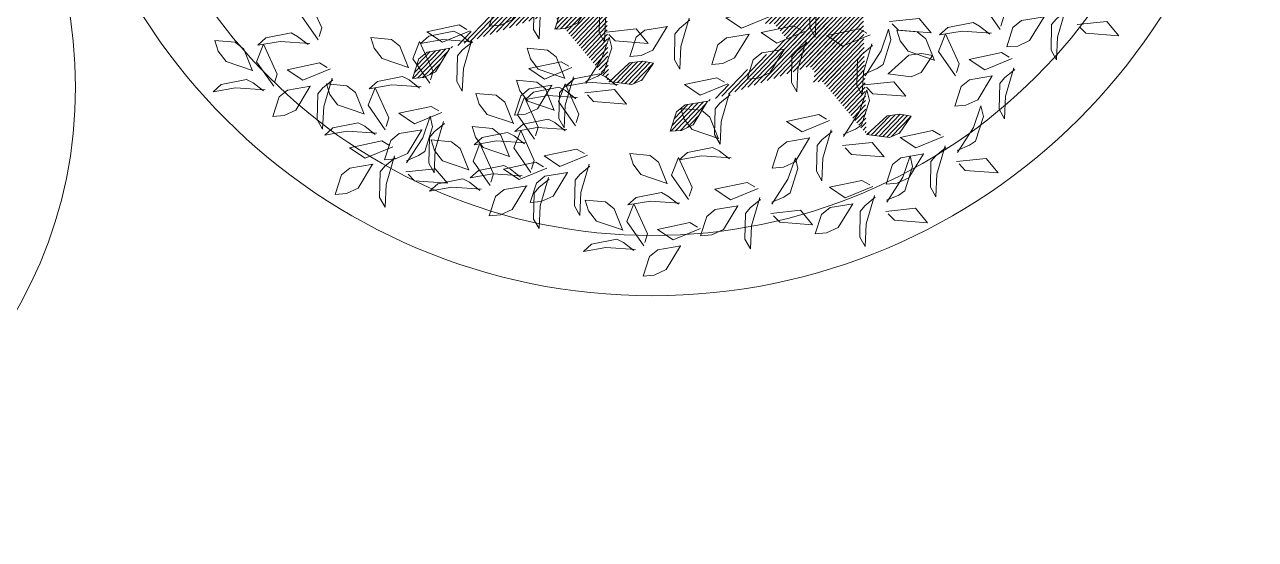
# Model space of a CAD drawing. Header units: millimetres. Extents: x 29001 to 40804, y -8833 to -5892.
# Drawn here: x 29979.72 to 30020.53, y -6620 to -6602.92 of the extents above; entities that cross this region are included whole.
import ezdxf

# ---------------------------------------------------------------- set-up
doc = ezdxf.new("R2010")
doc.units = ezdxf.units.MM
doc.layers.get('0').update_dxf_attribs({"lineweight": 0})
doc.layers.add('250', color=250, linetype='Continuous', lineweight=0)
pattern_1 = [(45, (-1654799.55744, 54995.25762), (-0.0105615167031, 0.0105615167031), [])]
pattern_2 = [(45, (-1654799.279671, 54994.033918), (-0.0105615167031, 0.0105615167031), [])]

# ---------------------------------------------------------------- blocks, each defined once
blk = doc.blocks.new('U1')
at = {"lineweight": 0}
h = blk.add_hatch(dxfattribs=at)
h.set_pattern_fill('ANSI31', color=63, scale=0.11949, style=0)
h.set_pattern_definition(pattern_1)
edge = h.paths.add_edge_path()
edge.add_line((-2359700.9468, 78421.3569), (-2359700.9309, 78421.4671))
edge.add_line((-2359700.9309, 78421.4671), (-2359700.8989, 78421.5079))
edge.add_line((-2359700.8989, 78421.5079), (-2359700.8066, 78421.5399))
edge.add_line((-2359700.8066, 78421.5399), (-2359700.8101, 78421.4866))
edge.add_line((-2359700.8101, 78421.4866), (-2359700.835, 78421.4298))
edge.add_line((-2359700.835, 78421.4298), (-2359700.9468, 78421.3589))
edge.add_line((-2359701.2277, 78421.5763), (-2359701.2117, 78421.6866))
edge.add_line((-2359701.2117, 78421.6866), (-2359701.1798, 78421.7274))
edge.add_line((-2359701.1798, 78421.7274), (-2359701.0874, 78421.7593))
edge.add_line((-2359701.0874, 78421.7593), (-2359701.091, 78421.7061))
edge.add_line((-2359701.091, 78421.7061), (-2359701.1159, 78421.6493))
edge.add_line((-2359701.1159, 78421.6493), (-2359701.2277, 78421.5783))
edge.add_line((-2359701.6141, 78421.9584), (-2359701.7183, 78421.9977))
edge.add_line((-2359701.7183, 78421.9977), (-2359701.7513, 78422.0377))
edge.add_line((-2359701.7513, 78422.0377), (-2359701.7626, 78422.1347))
edge.add_line((-2359701.7626, 78422.1347), (-2359701.7114, 78422.1198))
edge.add_line((-2359701.7114, 78422.1198), (-2359701.6613, 78422.0833))
edge.add_line((-2359701.6613, 78422.0833), (-2359701.6161, 78421.9588))
edge.add_line((-2359701.8674, 78421.4415), (-2359701.8516, 78421.3312))
edge.add_line((-2359701.8516, 78421.3312), (-2359701.8707, 78421.283))
edge.add_line((-2359701.8707, 78421.283), (-2359701.9503, 78421.2263))
edge.add_line((-2359701.9503, 78421.2263), (-2359701.9619, 78421.2784))
edge.add_line((-2359701.9619, 78421.2784), (-2359701.9541, 78421.3399))
edge.add_line((-2359701.9541, 78421.3399), (-2359701.8668, 78421.4396))
edge.add_line((-2359701.497, 78421.0393), (-2359701.4812, 78420.9291))
edge.add_line((-2359701.4812, 78420.9291), (-2359701.5003, 78420.8809))
edge.add_line((-2359701.5003, 78420.8809), (-2359701.5799, 78420.8242))
edge.add_line((-2359701.5799, 78420.8242), (-2359701.5915, 78420.8763))
edge.add_line((-2359701.5915, 78420.8763), (-2359701.5837, 78420.9378))
edge.add_line((-2359701.5837, 78420.9378), (-2359701.4964, 78421.0375))
edge.add_line((-2359700.7266, 78422.0401), (-2359700.7107, 78422.1503))
edge.add_line((-2359700.7107, 78422.1503), (-2359700.6787, 78422.1911))
edge.add_line((-2359700.6787, 78422.1911), (-2359700.5864, 78422.2231))
edge.add_line((-2359700.5864, 78422.2231), (-2359700.5899, 78422.1698))
edge.add_line((-2359700.5899, 78422.1698), (-2359700.6148, 78422.1131))
edge.add_line((-2359700.6148, 78422.1131), (-2359700.7266, 78422.0421))
at = {"lineweight": 0, "true_color": 0xf9de58}
h = blk.add_hatch(dxfattribs=at)
h.set_pattern_fill('ANSI31', color=41, scale=0.11949, style=0)
h.set_pattern_definition(pattern_1)
edge = h.paths.add_edge_path()
edge.add_line((-2359701.3172, 78421.8994), (-2359701.3012, 78422.0097))
edge.add_line((-2359701.3012, 78422.0097), (-2359701.2693, 78422.0505))
edge.add_line((-2359701.2693, 78422.0505), (-2359701.1769, 78422.0824))
edge.add_line((-2359701.1769, 78422.0824), (-2359701.1805, 78422.0292))
edge.add_line((-2359701.1805, 78422.0292), (-2359701.2054, 78421.9724))
edge.add_line((-2359701.2054, 78421.9724), (-2359701.3172, 78421.9014))
edge.add_line((-2359701.4545, 78421.5371), (-2359701.5587, 78421.5764))
edge.add_line((-2359701.5587, 78421.5764), (-2359701.5917, 78421.6164))
edge.add_line((-2359701.5917, 78421.6164), (-2359701.603, 78421.7135))
edge.add_line((-2359701.603, 78421.7135), (-2359701.5518, 78421.6985))
edge.add_line((-2359701.5518, 78421.6985), (-2359701.5017, 78421.662))
edge.add_line((-2359701.5017, 78421.662), (-2359701.4564, 78421.5375))
edge.add_line((-2359701.2863, 78421.2947), (-2359701.2705, 78421.1844))
edge.add_line((-2359701.2705, 78421.1844), (-2359701.2896, 78421.1362))
edge.add_line((-2359701.2896, 78421.1362), (-2359701.3692, 78421.0795))
edge.add_line((-2359701.3692, 78421.0795), (-2359701.3808, 78421.1316))
edge.add_line((-2359701.3808, 78421.1316), (-2359701.373, 78421.1931))
edge.add_line((-2359701.373, 78421.1931), (-2359701.2857, 78421.2928))
edge.add_line((-2359700.5519, 78421.2883), (-2359700.5361, 78421.178))
edge.add_line((-2359700.5361, 78421.178), (-2359700.5553, 78421.1298))
edge.add_line((-2359700.5553, 78421.1298), (-2359700.6348, 78421.0732))
edge.add_line((-2359700.6348, 78421.0732), (-2359700.6464, 78421.1252))
edge.add_line((-2359700.6464, 78421.1252), (-2359700.6386, 78421.1867))
edge.add_line((-2359700.6386, 78421.1867), (-2359700.5513, 78421.2864))
at = {"lineweight": 0, "true_color": 0x6c822b}
h = blk.add_hatch(dxfattribs=at)
h.set_pattern_fill('ANSI31', color=67, scale=0.11949, style=0)
h.set_pattern_definition(pattern_2)
edge = h.paths.add_edge_path()
edge.add_line((-2359700.669, 78420.1332), (-2359700.6531, 78420.2434))
edge.add_line((-2359700.6531, 78420.2434), (-2359700.6211, 78420.2842))
edge.add_line((-2359700.6211, 78420.2842), (-2359700.5288, 78420.3162))
edge.add_line((-2359700.5288, 78420.3162), (-2359700.5324, 78420.2629))
edge.add_line((-2359700.5324, 78420.2629), (-2359700.5572, 78420.2061))
edge.add_line((-2359700.5572, 78420.2061), (-2359700.6691, 78420.1352))
edge.add_line((-2359700.9499, 78420.3526), (-2359700.934, 78420.4629))
edge.add_line((-2359700.934, 78420.4629), (-2359700.902, 78420.5037))
edge.add_line((-2359700.902, 78420.5037), (-2359700.8097, 78420.5356))
edge.add_line((-2359700.8097, 78420.5356), (-2359700.8132, 78420.4824))
edge.add_line((-2359700.8132, 78420.4824), (-2359700.8381, 78420.4256))
edge.add_line((-2359700.8381, 78420.4256), (-2359700.9499, 78420.3546))
edge.add_line((-2359701.3364, 78420.7347), (-2359701.4406, 78420.774))
edge.add_line((-2359701.4406, 78420.774), (-2359701.4736, 78420.814))
edge.add_line((-2359701.4736, 78420.814), (-2359701.4849, 78420.911))
edge.add_line((-2359701.4849, 78420.911), (-2359701.4336, 78420.8961))
edge.add_line((-2359701.4336, 78420.8961), (-2359701.3835, 78420.8596))
edge.add_line((-2359701.3835, 78420.8596), (-2359701.3383, 78420.7351))
edge.add_line((-2359701.5896, 78420.2178), (-2359701.5738, 78420.1075))
edge.add_line((-2359701.5738, 78420.1075), (-2359701.5929, 78420.0593))
edge.add_line((-2359701.5929, 78420.0593), (-2359701.6725, 78420.0026))
edge.add_line((-2359701.6725, 78420.0026), (-2359701.6841, 78420.0547))
edge.add_line((-2359701.6841, 78420.0547), (-2359701.6763, 78420.1162))
edge.add_line((-2359701.6763, 78420.1162), (-2359701.589, 78420.2159))
edge.add_line((-2359701.2192, 78419.8156), (-2359701.2034, 78419.7054))
edge.add_line((-2359701.2034, 78419.7054), (-2359701.2226, 78419.6572))
edge.add_line((-2359701.2226, 78419.6572), (-2359701.3021, 78419.6005))
edge.add_line((-2359701.3021, 78419.6005), (-2359701.3138, 78419.6526))
edge.add_line((-2359701.3138, 78419.6526), (-2359701.3059, 78419.7141))
edge.add_line((-2359701.3059, 78419.7141), (-2359701.2186, 78419.8138))
edge.add_line((-2359700.4488, 78420.8164), (-2359700.4329, 78420.9266))
edge.add_line((-2359700.4329, 78420.9266), (-2359700.4009, 78420.9674))
edge.add_line((-2359700.4009, 78420.9674), (-2359700.3086, 78420.9994))
edge.add_line((-2359700.3086, 78420.9994), (-2359700.3122, 78420.9461))
edge.add_line((-2359700.3122, 78420.9461), (-2359700.337, 78420.8894))
edge.add_line((-2359700.337, 78420.8894), (-2359700.4489, 78420.8184))
h = blk.add_hatch(dxfattribs=at)
h.set_pattern_fill('ANSI31', color=67, scale=0.11949, style=0)
h.set_pattern_definition(pattern_2)
edge = h.paths.add_edge_path()
edge.add_line((-2359701.0394, 78420.6757), (-2359701.0235, 78420.786))
edge.add_line((-2359701.0235, 78420.786), (-2359700.9915, 78420.8268))
edge.add_line((-2359700.9915, 78420.8268), (-2359700.8992, 78420.8587))
edge.add_line((-2359700.8992, 78420.8587), (-2359700.9027, 78420.8055))
edge.add_line((-2359700.9027, 78420.8055), (-2359700.9276, 78420.7487))
edge.add_line((-2359700.9276, 78420.7487), (-2359701.0394, 78420.6777))
edge.add_line((-2359701.1767, 78420.3134), (-2359701.2809, 78420.3527))
edge.add_line((-2359701.2809, 78420.3527), (-2359701.3139, 78420.3927))
edge.add_line((-2359701.3139, 78420.3927), (-2359701.3252, 78420.4898))
edge.add_line((-2359701.3252, 78420.4898), (-2359701.274, 78420.4748))
edge.add_line((-2359701.274, 78420.4748), (-2359701.2239, 78420.4383))
edge.add_line((-2359701.2239, 78420.4383), (-2359701.1787, 78420.3138))
edge.add_line((-2359701.0085, 78420.071), (-2359700.9927, 78419.9607))
edge.add_line((-2359700.9927, 78419.9607), (-2359701.0119, 78419.9125))
edge.add_line((-2359701.0119, 78419.9125), (-2359701.0914, 78419.8558))
edge.add_line((-2359701.0914, 78419.8558), (-2359701.103, 78419.9079))
edge.add_line((-2359701.103, 78419.9079), (-2359701.0952, 78419.9694))
edge.add_line((-2359701.0952, 78419.9694), (-2359701.0079, 78420.0691))
edge.add_line((-2359700.2742, 78420.0646), (-2359700.2584, 78419.9543))
edge.add_line((-2359700.2584, 78419.9543), (-2359700.2775, 78419.9061))
edge.add_line((-2359700.2775, 78419.9061), (-2359700.3571, 78419.8495))
edge.add_line((-2359700.3571, 78419.8495), (-2359700.3687, 78419.9015))
edge.add_line((-2359700.3687, 78419.9015), (-2359700.3609, 78419.963))
edge.add_line((-2359700.3609, 78419.963), (-2359700.2736, 78420.0627))
at = {"color": 67, "lineweight": 0, "true_color": 0x6c822b}
for points in [[(-2359700.758, 78422.7181), (-2359700.7981, 78422.7669), (-2359700.8149, 78422.7979), (-2359700.7937, 78422.9187), (-2359700.7595, 78422.9584), (-2359700.7759, 78422.8511), (-2359700.7633, 78422.7102)], [(-2359700.5785, 78422.882), (-2359700.6192, 78422.8684), (-2359700.7638, 78422.9304), (-2359700.6808, 78422.9649), (-2359700.5625, 78422.8861)], [(-2359700.647, 78422.6288), (-2359700.6691, 78422.6656), (-2359700.6397, 78422.8202), (-2359700.5881, 78422.7466), (-2359700.6397, 78422.6141)], [(-2359700.7956, 78422.665), (-2359700.8363, 78422.6514), (-2359700.9809, 78422.7134), (-2359700.8979, 78422.7479), (-2359700.7796, 78422.669)], [(-2359700.5871, 78422.6035), (-2359700.548, 78422.6532), (-2359700.5214, 78422.6763), (-2359700.3989, 78422.6816), (-2359700.3527, 78422.6567), (-2359700.461, 78422.6496), (-2359700.596, 78422.6071)], [(-2359700.4201, 78422.458), (-2359700.5243, 78422.4973), (-2359700.5572, 78422.5373), (-2359700.5686, 78422.6343), (-2359700.5173, 78422.6194), (-2359700.4672, 78422.5829), (-2359700.422, 78422.4584)], [(-2359700.6372, 78422.241), (-2359700.7414, 78422.2803), (-2359700.7744, 78422.3203), (-2359700.7857, 78422.4173), (-2359700.7344, 78422.4024), (-2359700.6843, 78422.3659), (-2359700.6391, 78422.2413)], [(-2359700.5395, 78422.1903), (-2359700.5796, 78422.2391), (-2359700.5964, 78422.2701), (-2359700.5752, 78422.3909), (-2359700.541, 78422.4306), (-2359700.5574, 78422.3233), (-2359700.5449, 78422.1824)], [(-2359700.36, 78422.3542), (-2359700.4007, 78422.3406), (-2359700.5453, 78422.4026), (-2359700.4623, 78422.4371), (-2359700.3441, 78422.3583)], [(-2359700.4286, 78422.101), (-2359700.4507, 78422.1378), (-2359700.4212, 78422.2924), (-2359700.3697, 78422.2188), (-2359700.4212, 78422.0863)], [(-2359700.1942, 78422.2604), (-2359700.2176, 78422.2017), (-2359700.2367, 78422.1721), (-2359700.3527, 78422.1324), (-2359700.404, 78422.1432), (-2359700.3021, 78422.1806), (-2359700.1846, 78422.2595)], [(-2359700.7502, 78421.9414), (-2359700.7903, 78421.9902), (-2359700.8071, 78422.0212), (-2359700.786, 78422.142), (-2359700.7518, 78422.1817), (-2359700.7681, 78422.0744), (-2359700.7556, 78421.9335)], [(-2359700.5771, 78422.1372), (-2359700.6178, 78422.1236), (-2359700.7624, 78422.1856), (-2359700.6795, 78422.2201), (-2359700.5612, 78422.1412)], [(-2359700.7266, 78422.0401), (-2359700.7107, 78422.1503), (-2359700.6787, 78422.1911), (-2359700.5864, 78422.2231), (-2359700.5899, 78422.1698), (-2359700.6148, 78422.1131), (-2359700.7266, 78422.0421)], [(-2359700.815, 78421.9591), (-2359700.8371, 78421.9959), (-2359700.8076, 78422.1505), (-2359700.7561, 78422.0769), (-2359700.8076, 78421.9444)], [(-2359700.3687, 78422.0757), (-2359700.3296, 78422.1254), (-2359700.303, 78422.1485), (-2359700.1805, 78422.1538), (-2359700.1343, 78422.129), (-2359700.2426, 78422.1219), (-2359700.3775, 78422.0793)], [(-2359700.1432, 78421.9636), (-2359700.2474, 78422.0029), (-2359700.2804, 78422.0429), (-2359700.2917, 78422.1399), (-2359700.2404, 78422.125), (-2359700.1903, 78422.0885), (-2359700.1451, 78421.964)], [(-2359700.755, 78421.9338), (-2359700.716, 78421.9835), (-2359700.6893, 78422.0066), (-2359700.5668, 78422.0119), (-2359700.5207, 78421.9871), (-2359700.629, 78421.98), (-2359700.7639, 78421.9374)], [(-2359700.1046, 78421.7173), (-2359700.1447, 78421.7661), (-2359700.1615, 78421.7971), (-2359700.1403, 78421.9179), (-2359700.1061, 78421.9576), (-2359700.1225, 78421.8503), (-2359700.11, 78421.7094)], [(-2359700.3603, 78421.7466), (-2359700.4645, 78421.7859), (-2359700.4975, 78421.8259), (-2359700.5088, 78421.9229), (-2359700.4576, 78421.908), (-2359700.4074, 78421.8715), (-2359700.3622, 78421.7469)], [(-2359700.2023, 78421.7679), (-2359700.3065, 78421.8072), (-2359700.3395, 78421.8472), (-2359700.3508, 78421.9443), (-2359700.2996, 78421.9293), (-2359700.2495, 78421.8928), (-2359700.2042, 78421.7683)], [(-2359700.2626, 78421.6959), (-2359700.3027, 78421.7447), (-2359700.3195, 78421.7757), (-2359700.2983, 78421.8965), (-2359700.2641, 78421.9362), (-2359700.2805, 78421.8289), (-2359700.268, 78421.688)], [(-2359700.0831, 78421.8598), (-2359700.1238, 78421.8462), (-2359700.2684, 78421.9082), (-2359700.1854, 78421.9427), (-2359700.0672, 78421.8639)], [(-2359700.9679, 78421.6691), (-2359700.9519, 78421.7793), (-2359700.92, 78421.8201), (-2359700.8276, 78421.8521), (-2359700.8312, 78421.7988), (-2359700.856, 78421.7421), (-2359700.9679, 78421.6711)], [(-2359700.1517, 78421.6066), (-2359700.1738, 78421.6434), (-2359700.1443, 78421.798), (-2359700.0928, 78421.7244), (-2359700.1443, 78421.5919)], [(-2359700.4194, 78421.5509), (-2359700.5236, 78421.5902), (-2359700.5566, 78421.6302), (-2359700.5679, 78421.7273), (-2359700.5167, 78421.7123), (-2359700.4666, 78421.6758), (-2359700.4213, 78421.5513)], [(-2359700.541, 78421.5578), (-2359700.5251, 78421.668), (-2359700.4931, 78421.7088), (-2359700.4008, 78421.7408), (-2359700.4043, 78421.6875), (-2359700.4292, 78421.6308), (-2359700.5411, 78421.5598)], [(-2359700.3217, 78421.5003), (-2359700.3618, 78421.5491), (-2359700.3786, 78421.5801), (-2359700.3575, 78421.7009), (-2359700.3233, 78421.7406), (-2359700.3396, 78421.6333), (-2359700.3271, 78421.4923)], [(-2359700.1422, 78421.6642), (-2359700.1829, 78421.6506), (-2359700.3275, 78421.7126), (-2359700.2446, 78421.7471), (-2359700.1263, 78421.6682)], [(-2359700.571, 78421.4976), (-2359700.6752, 78421.5369), (-2359700.7082, 78421.5769), (-2359700.7195, 78421.674), (-2359700.6683, 78421.659), (-2359700.6182, 78421.6225), (-2359700.5729, 78421.498)], [(-2359700.6294, 78421.4768), (-2359700.6515, 78421.5136), (-2359700.622, 78421.6682), (-2359700.5705, 78421.5946), (-2359700.622, 78421.4621)], [(-2359700.4733, 78421.447), (-2359700.5135, 78421.4958), (-2359700.5302, 78421.5268), (-2359700.5091, 78421.6476), (-2359700.4749, 78421.6873), (-2359700.4913, 78421.58), (-2359700.4787, 78421.4391)], [(-2359700.1224, 78421.492), (-2359700.1065, 78421.6022), (-2359700.0745, 78421.643), (-2359699.9822, 78421.675), (-2359699.9858, 78421.6217), (-2359700.0106, 78421.5649), (-2359700.1225, 78421.4939)], [(-2359700.9963, 78421.5628), (-2359700.9572, 78421.6125), (-2359700.9306, 78421.6356), (-2359700.8081, 78421.6409), (-2359700.7619, 78421.6161), (-2359700.8702, 78421.609), (-2359701.0052, 78421.5664)], [(-2359700.2108, 78421.411), (-2359700.2329, 78421.4478), (-2359700.2034, 78421.6024), (-2359700.1519, 78421.5288), (-2359700.2034, 78421.3963)], [(-2359700.9468, 78421.3569), (-2359700.9309, 78421.4671), (-2359700.8989, 78421.5079), (-2359700.8066, 78421.5399), (-2359700.8101, 78421.4866), (-2359700.835, 78421.4298), (-2359700.9468, 78421.3589)], [(-2359700.5325, 78421.2513), (-2359700.5726, 78421.3002), (-2359700.5894, 78421.3311), (-2359700.5682, 78421.4519), (-2359700.534, 78421.4917), (-2359700.5504, 78421.3844), (-2359700.5378, 78421.2434)], [(-2359700.5695, 78421.4515), (-2359700.5304, 78421.5012), (-2359700.5038, 78421.5243), (-2359700.3813, 78421.5296), (-2359700.3351, 78421.5048), (-2359700.4434, 78421.4977), (-2359700.5783, 78421.4551)], [(-2359700.3594, 78421.4472), (-2359700.4001, 78421.4335), (-2359700.5447, 78421.4956), (-2359700.4617, 78421.5301), (-2359700.3434, 78421.4512)], [(-2359700.1509, 78421.3857), (-2359700.1118, 78421.4354), (-2359700.0852, 78421.4584), (-2359699.9627, 78421.4638), (-2359699.9165, 78421.4389), (-2359700.0248, 78421.4318), (-2359700.1598, 78421.3892)], [(-2359700.5546, 78421.3983), (-2359700.5781, 78421.3396), (-2359700.5971, 78421.3099), (-2359700.7131, 78421.2703), (-2359700.7644, 78421.2811), (-2359700.6625, 78421.3184), (-2359700.5451, 78421.3974)], [(-2359700.49, 78421.3909), (-2359700.4584, 78421.3618), (-2359700.4431, 78421.2052), (-2359700.5133, 78421.2613), (-2359700.5012, 78421.4029)], [(-2359700.9752, 78421.2506), (-2359700.9362, 78421.3003), (-2359700.9096, 78421.3234), (-2359700.787, 78421.3287), (-2359700.7409, 78421.3038), (-2359700.8492, 78421.2967), (-2359700.9841, 78421.2542)], [(-2359700.7773, 78421.2824), (-2359700.7458, 78421.2533), (-2359700.7304, 78421.0967), (-2359700.8006, 78421.1528), (-2359700.7886, 78421.2944)], [(-2359700.0577, 78421.0187), (-2359700.162, 78421.058), (-2359700.1949, 78421.098), (-2359700.2062, 78421.1951), (-2359700.155, 78421.1801), (-2359700.1049, 78421.1436), (-2359700.0597, 78421.0191)], [(-2359699.9601, 78420.968), (-2359700.0002, 78421.0169), (-2359700.017, 78421.0479), (-2359699.9958, 78421.1687), (-2359699.9616, 78421.2084), (-2359699.978, 78421.1011), (-2359699.9655, 78420.9601)], [(-2359700.838, 78420.895), (-2359700.7989, 78420.9447), (-2359700.7723, 78420.9677), (-2359700.6498, 78420.973), (-2359700.6036, 78420.9482), (-2359700.7119, 78420.9411), (-2359700.8468, 78420.8985)], [(-2359700.4488, 78420.8164), (-2359700.4329, 78420.9266), (-2359700.4009, 78420.9674), (-2359700.3086, 78420.9994), (-2359700.3122, 78420.9461), (-2359700.337, 78420.8894), (-2359700.4489, 78420.8184)], [(-2359700.1708, 78420.7191), (-2359700.2109, 78420.768), (-2359700.2277, 78420.7989), (-2359700.2065, 78420.9197), (-2359700.1723, 78420.9595), (-2359700.1887, 78420.8522), (-2359700.1762, 78420.7112)], [(-2359699.9977, 78420.915), (-2359700.0384, 78420.9013), (-2359700.183, 78420.9634), (-2359700.1, 78420.9979), (-2359699.9817, 78420.919)], [(-2359700.5372, 78420.7354), (-2359700.5593, 78420.7722), (-2359700.5298, 78420.9268), (-2359700.4783, 78420.8532), (-2359700.5298, 78420.7207)], [(-2359700.2685, 78420.7698), (-2359700.3727, 78420.8091), (-2359700.4057, 78420.8491), (-2359700.417, 78420.9461), (-2359700.3657, 78420.9312), (-2359700.3156, 78420.8947), (-2359700.2704, 78420.7702)], [(-2359700.7643, 78420.6123), (-2359700.7484, 78420.7226), (-2359700.7164, 78420.7634), (-2359700.6241, 78420.7953), (-2359700.6276, 78420.7421), (-2359700.6525, 78420.6853), (-2359700.7644, 78420.6143)], [(-2359700.4773, 78420.7101), (-2359700.4382, 78420.7598), (-2359700.4116, 78420.7829), (-2359700.2891, 78420.7882), (-2359700.2429, 78420.7634), (-2359700.3512, 78420.7563), (-2359700.4862, 78420.7137)], [(-2359700.035, 78420.6012), (-2359700.0571, 78420.638), (-2359700.0277, 78420.7926), (-2359699.9761, 78420.719), (-2359700.0277, 78420.5865)], [(-2359700.8527, 78420.5314), (-2359700.8748, 78420.5682), (-2359700.8453, 78420.7228), (-2359700.7938, 78420.6491), (-2359700.8453, 78420.5167)], [(-2359699.9751, 78420.5759), (-2359699.9361, 78420.6256), (-2359699.9094, 78420.6486), (-2359699.7869, 78420.654), (-2359699.7408, 78420.6291), (-2359699.8491, 78420.622), (-2359699.984, 78420.5794)], [(-2359700.6901, 78420.4454), (-2359700.6741, 78420.5556), (-2359700.6422, 78420.5964), (-2359700.5499, 78420.6284), (-2359700.5534, 78420.5751), (-2359700.5783, 78420.5184), (-2359700.6901, 78420.4474)], [(-2359700.7785, 78420.3644), (-2359700.8005, 78420.4012), (-2359700.7711, 78420.5558), (-2359700.7195, 78420.4822), (-2359700.7711, 78420.3497)], [(-2359700.2632, 78420.3341), (-2359700.2473, 78420.4443), (-2359700.2153, 78420.4851), (-2359700.123, 78420.5171), (-2359700.1266, 78420.4638), (-2359700.1514, 78420.4071), (-2359700.2633, 78420.3361)], [(-2359699.9603, 78420.5226), (-2359699.9837, 78420.4639), (-2359700.0028, 78420.4343), (-2359700.1188, 78420.3946), (-2359700.1701, 78420.4054), (-2359700.0682, 78420.4428), (-2359699.9508, 78420.5217)], [(-2359700.3516, 78420.2531), (-2359700.3737, 78420.2899), (-2359700.3442, 78420.4445), (-2359700.2927, 78420.3709), (-2359700.3442, 78420.2384)], [(-2359700.7185, 78420.3391), (-2359700.6795, 78420.3888), (-2359700.6528, 78420.4119), (-2359700.5303, 78420.4172), (-2359700.4842, 78420.3924), (-2359700.5925, 78420.3853), (-2359700.7274, 78420.3427)], [(-2359700.9784, 78420.2464), (-2359700.9393, 78420.2961), (-2359700.9127, 78420.3191), (-2359700.7901, 78420.3244), (-2359700.744, 78420.2996), (-2359700.8523, 78420.2925), (-2359700.9872, 78420.2499)], [(-2359700.2917, 78420.2278), (-2359700.2526, 78420.2775), (-2359700.226, 78420.3006), (-2359700.1035, 78420.3059), (-2359700.0573, 78420.2811), (-2359700.1656, 78420.274), (-2359700.3006, 78420.2314)], [(-2359700.7574, 78420.0522), (-2359700.7795, 78420.089), (-2359700.75, 78420.2436), (-2359700.6985, 78420.17), (-2359700.75, 78420.0375)], [(-2359700.0336, 78420.0538), (-2359700.0557, 78420.0906), (-2359700.0263, 78420.2452), (-2359699.9747, 78420.1716), (-2359700.0263, 78420.0391)], [(-2359700.2768, 78420.1746), (-2359700.3003, 78420.1159), (-2359700.3193, 78420.0862), (-2359700.4354, 78420.0466), (-2359700.4867, 78420.0574), (-2359700.3848, 78420.0947), (-2359700.2673, 78420.1737)], [(-2359700.2122, 78420.1672), (-2359700.1806, 78420.1381), (-2359700.1653, 78419.9815), (-2359700.2355, 78420.0376), (-2359700.2234, 78420.1792)], [(-2359700.6975, 78420.0269), (-2359700.6584, 78420.0766), (-2359700.6318, 78420.0997), (-2359700.5093, 78420.105), (-2359700.4631, 78420.0801), (-2359700.5714, 78420.073), (-2359700.7064, 78420.0305)], [(-2359700.4996, 78420.0587), (-2359700.468, 78420.0296), (-2359700.4527, 78419.873), (-2359700.5229, 78419.9291), (-2359700.5108, 78420.0707)], [(-2359700.5642, 78420.0661), (-2359700.5877, 78420.0074), (-2359700.6067, 78419.9777), (-2359700.7227, 78419.9381), (-2359700.774, 78419.9489), (-2359700.6721, 78419.9862), (-2359700.5547, 78420.0652)], [(-2359700.2742, 78420.0646), (-2359700.2584, 78419.9543), (-2359700.2775, 78419.9061), (-2359700.3571, 78419.8495), (-2359700.3687, 78419.9015), (-2359700.3609, 78419.963), (-2359700.2736, 78420.0627)], [(-2359700.5615, 78419.9561), (-2359700.5457, 78419.8458), (-2359700.5649, 78419.7976), (-2359700.6444, 78419.7409), (-2359700.656, 78419.793), (-2359700.6482, 78419.8545), (-2359700.5609, 78419.9542)], [(-2359700.1759, 78419.7927), (-2359700.1599, 78419.903), (-2359700.128, 78419.9438), (-2359700.0357, 78419.9757), (-2359700.0392, 78419.9225), (-2359700.0641, 78419.8657), (-2359700.1759, 78419.7947)], [(-2359699.9589, 78419.9753), (-2359699.9823, 78419.9166), (-2359700.0014, 78419.8869), (-2359700.1174, 78419.8472), (-2359700.1687, 78419.8581), (-2359700.0668, 78419.8954), (-2359699.9493, 78419.9744)], [(-2359700.7997, 78419.931), (-2359700.7681, 78419.9019), (-2359700.7528, 78419.7453), (-2359700.823, 78419.8014), (-2359700.8109, 78419.9431)], [(-2359700.6211, 78419.7331), (-2359700.7253, 78419.7724), (-2359700.7583, 78419.8124), (-2359700.7696, 78419.9094), (-2359700.7184, 78419.8945), (-2359700.6683, 78419.858), (-2359700.623, 78419.7335)], [(-2359700.2642, 78419.7118), (-2359700.2863, 78419.7486), (-2359700.2569, 78419.9031), (-2359700.2053, 78419.8295), (-2359700.2569, 78419.697)], [(-2359700.2043, 78419.6864), (-2359700.1653, 78419.7361), (-2359700.1386, 78419.7592), (-2359700.0161, 78419.7645), (-2359699.97, 78419.7397), (-2359700.0783, 78419.7326), (-2359700.2132, 78419.69)], [(-2359700.7405, 78419.4654), (-2359700.7806, 78419.5143), (-2359700.7974, 78419.5452), (-2359700.7763, 78419.666), (-2359700.7421, 78419.7058), (-2359700.7584, 78419.5985), (-2359700.7459, 78419.4575)], [(-2359700.561, 78419.6294), (-2359700.6017, 78419.6157), (-2359700.7463, 78419.6778), (-2359700.6634, 78419.7123), (-2359700.5451, 78419.6334)], [(-2359700.5412, 78419.4571), (-2359700.5253, 78419.5674), (-2359700.4933, 78419.6082), (-2359700.401, 78419.6401), (-2359700.4046, 78419.5869), (-2359700.4294, 78419.5301), (-2359700.5413, 78419.4591)], [(-2359700.6296, 78419.3762), (-2359700.6517, 78419.413), (-2359700.6222, 78419.5675), (-2359700.5707, 78419.4939), (-2359700.6222, 78419.3614)], [(-2359700.7782, 78419.4124), (-2359700.8189, 78419.3987), (-2359700.9635, 78419.4608), (-2359700.8805, 78419.4952), (-2359700.7622, 78419.4164)], [(-2359700.5697, 78419.3508), (-2359700.5306, 78419.4005), (-2359700.504, 78419.4236), (-2359700.3815, 78419.4289), (-2359700.3353, 78419.4041), (-2359700.4436, 78419.397), (-2359700.5786, 78419.3544)], [(-2359700.8183, 78419.2041), (-2359700.8024, 78419.3143), (-2359700.7704, 78419.3552), (-2359700.6781, 78419.3871), (-2359700.6816, 78419.3339), (-2359700.7065, 78419.2771), (-2359700.8183, 78419.2061)]]:
    blk.add_lwpolyline(points, dxfattribs=at)
at = {"color": 63, "lineweight": 0}
for points in [[(-2359700.3002, 78421.6428), (-2359700.3409, 78421.6292), (-2359700.4855, 78421.6912), (-2359700.4026, 78421.7257), (-2359700.2843, 78421.6468)], [(-2359700.5519, 78421.2883), (-2359700.5361, 78421.178), (-2359700.5553, 78421.1298), (-2359700.6348, 78421.0732), (-2359700.6464, 78421.1252), (-2359700.6386, 78421.1867), (-2359700.5513, 78421.2864)], [(-2359700.8095, 78421.0012), (-2359700.7936, 78421.1115), (-2359700.7616, 78421.1523), (-2359700.6693, 78421.1842), (-2359700.6728, 78421.131), (-2359700.6977, 78421.0742), (-2359700.8096, 78421.0032)]]:
    blk.add_lwpolyline(points, dxfattribs=at)
at = {"layer": '250', "lineweight": 0}
for points in [[(-2359700.6385, 78422.9858), (-2359700.7427, 78423.0251), (-2359700.7757, 78423.0651), (-2359700.787, 78423.1621), (-2359700.7358, 78423.1472), (-2359700.6857, 78423.1107), (-2359700.6404, 78422.9861)], [(-2359700.5408, 78422.9351), (-2359700.581, 78422.9839), (-2359700.5978, 78423.0149), (-2359700.5766, 78423.1357), (-2359700.5424, 78423.1754), (-2359700.5588, 78423.0681), (-2359700.5462, 78422.9272)], [(-2359700.5587, 78422.7098), (-2359700.5427, 78422.82), (-2359700.5108, 78422.8608), (-2359700.4184, 78422.8928), (-2359700.422, 78422.8395), (-2359700.4468, 78422.7828), (-2359700.5587, 78422.7118)], [(-2359700.3224, 78422.4073), (-2359700.3625, 78422.4561), (-2359700.3793, 78422.4871), (-2359700.3581, 78422.6079), (-2359700.3239, 78422.6476), (-2359700.3403, 78422.5403), (-2359700.3278, 78422.3994)], [(-2359700.1806, 78422.42), (-2359700.1646, 78422.5302), (-2359700.1327, 78422.571), (-2359700.0403, 78422.603), (-2359700.0439, 78422.5497), (-2359700.0687, 78422.4929), (-2359700.1806, 78422.4219)], [(-2359700.2689, 78422.339), (-2359700.291, 78422.3758), (-2359700.2616, 78422.5304), (-2359700.21, 78422.4568), (-2359700.2616, 78422.3243)], [(-2359700.3402, 78422.182), (-2359700.3243, 78422.2922), (-2359700.2923, 78422.333), (-2359700.2, 78422.365), (-2359700.2035, 78422.3117), (-2359700.2284, 78422.255), (-2359700.3402, 78422.184)], [(-2359700.209, 78422.3137), (-2359700.1699, 78422.3634), (-2359700.1433, 78422.3864), (-2359700.0208, 78422.3918), (-2359699.9746, 78422.3669), (-2359700.0829, 78422.3598), (-2359700.2179, 78422.3172)], [(-2359700.1295, 78422.2531), (-2359700.098, 78422.224), (-2359700.0826, 78422.0674), (-2359700.1528, 78422.1235), (-2359700.1408, 78422.2651)], [(-2359700.0455, 78421.9129), (-2359700.0856, 78421.9617), (-2359700.1024, 78421.9927), (-2359700.0812, 78422.1135), (-2359700.047, 78422.1532), (-2359700.0634, 78422.0459), (-2359700.0509, 78421.905)], [(-2359700.0633, 78421.6876), (-2359700.0474, 78421.7978), (-2359700.0154, 78421.8386), (-2359699.9231, 78421.8706), (-2359699.9266, 78421.8173), (-2359699.9515, 78421.7606), (-2359700.0633, 78421.6896)], [(-2359700.0918, 78421.5813), (-2359700.0527, 78421.631), (-2359700.0261, 78421.6541), (-2359699.9036, 78421.6594), (-2359699.8574, 78421.6346), (-2359699.9657, 78421.6275), (-2359700.1006, 78421.5849)], [(-2359699.743, 78421.1851), (-2359699.7831, 78421.2339), (-2359699.7999, 78421.2649), (-2359699.7787, 78421.3857), (-2359699.7445, 78421.4254), (-2359699.7609, 78421.3181), (-2359699.7483, 78421.1772)], [(-2359699.8406, 78421.2357), (-2359699.9448, 78421.275), (-2359699.9778, 78421.315), (-2359699.9891, 78421.4121), (-2359699.9379, 78421.3971), (-2359699.8878, 78421.3606), (-2359699.8426, 78421.2361)], [(-2359699.7806, 78421.132), (-2359699.8213, 78421.1184), (-2359699.9659, 78421.1804), (-2359699.8829, 78421.2149), (-2359699.7646, 78421.136)], [(-2359699.7608, 78420.9598), (-2359699.7448, 78421.07), (-2359699.7129, 78421.1108), (-2359699.6206, 78421.1427), (-2359699.6241, 78421.0895), (-2359699.649, 78421.0327), (-2359699.7608, 78420.9617)], [(-2359699.8491, 78420.8788), (-2359699.8712, 78420.9156), (-2359699.8418, 78421.0702), (-2359699.7902, 78420.9966), (-2359699.8418, 78420.8641)], [(-2359699.9467, 78420.6822), (-2359699.9307, 78420.7924), (-2359699.8988, 78420.8332), (-2359699.8064, 78420.8652), (-2359699.81, 78420.8119), (-2359699.8349, 78420.7551), (-2359699.9467, 78420.6841)], [(-2359699.8957, 78420.5153), (-2359699.8641, 78420.4862), (-2359699.8487, 78420.3296), (-2359699.9189, 78420.3856), (-2359699.9069, 78420.5273)], [(-2359699.9453, 78420.1348), (-2359699.9293, 78420.245), (-2359699.8974, 78420.2858), (-2359699.805, 78420.3178), (-2359699.8086, 78420.2645), (-2359699.8334, 78420.2077), (-2359699.9453, 78420.1368)], [(-2359699.9737, 78420.0285), (-2359699.9346, 78420.0782), (-2359699.908, 78420.1013), (-2359699.7855, 78420.1066), (-2359699.7393, 78420.0817), (-2359699.8476, 78420.0746), (-2359699.9826, 78420.0321)], [(-2359699.8942, 78419.9679), (-2359699.8627, 78419.9388), (-2359699.8473, 78419.7822), (-2359699.9175, 78419.8383), (-2359699.9055, 78419.9799)], [(-2359700.1895, 78419.6332), (-2359700.2129, 78419.5745), (-2359700.232, 78419.5449), (-2359700.348, 78419.5052), (-2359700.3993, 78419.516), (-2359700.2974, 78419.5534), (-2359700.18, 78419.6323)], [(-2359700.1249, 78419.6258), (-2359700.0933, 78419.5967), (-2359700.0779, 78419.4401), (-2359700.1481, 78419.4962), (-2359700.1361, 78419.6379)], [(-2359700.8467, 78419.0978), (-2359700.8077, 78419.1475), (-2359700.781, 78419.1706), (-2359700.6585, 78419.1759), (-2359700.6124, 78419.1511), (-2359700.7207, 78419.144), (-2359700.8556, 78419.1014)], [(-2359700.7673, 78419.0372), (-2359700.7357, 78419.0081), (-2359700.7203, 78418.8515), (-2359700.7906, 78418.9076), (-2359700.7785, 78419.0492)]]:
    blk.add_lwpolyline(points, dxfattribs=at)
blk = doc.blocks.new('MOBİLYALAR')
for centre, radius in [((855.737, -270.117), 20), ((855.737, -270.117), 18), ((821.617, -283.2), 15)]:
    blk.add_circle(centre, radius)
at = {"lineweight": 0, "extrusion": (-3.02e-14, 7.374e-13, -1), "xscale": 6.952506840120373, "yscale": 6.952506840120373, "zscale": 6.952506840120373, "rotation": 268.8247405303608}
blk.add_blockref('U1', (-882459.43, -16391483.056), dxfattribs=at)

msp = doc.modelspace()

# ---------------------------------------------------------------- block references
at = {"color": 6}
msp.add_blockref('MOBİLYALAR', (29144.792, -6321.799), dxfattribs=at)

doc.saveas('drawing.dxf')
